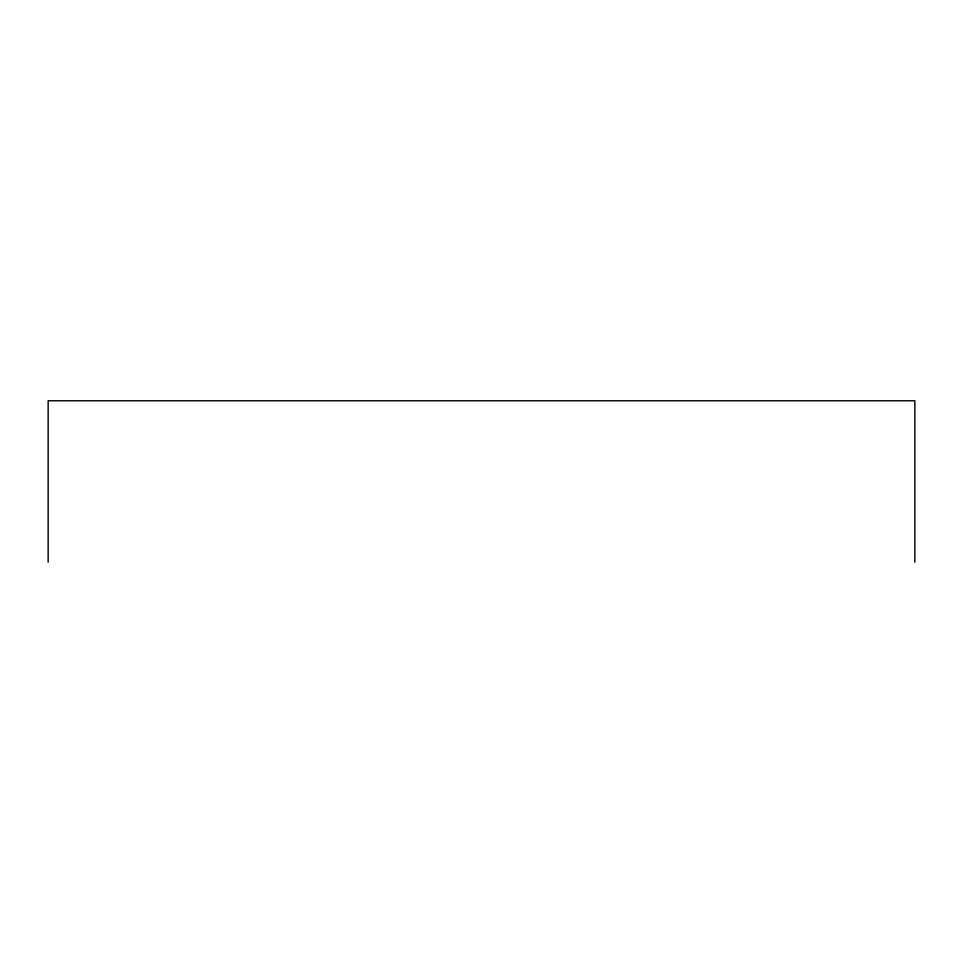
<?xml version="1.0" encoding="UTF-8"?>
<svg xmlns="http://www.w3.org/2000/svg" width="963" height="963" viewBox="0 0 963 963"><rect width="100%" height="100%" fill="white"/><g stroke="black" fill="none" stroke-linecap="round" stroke-linejoin="round"><path stroke-width="1.44" d="M914.85 562.223L914.85 400.777L48.15 400.777L48.15 562.223"/></g></svg>
